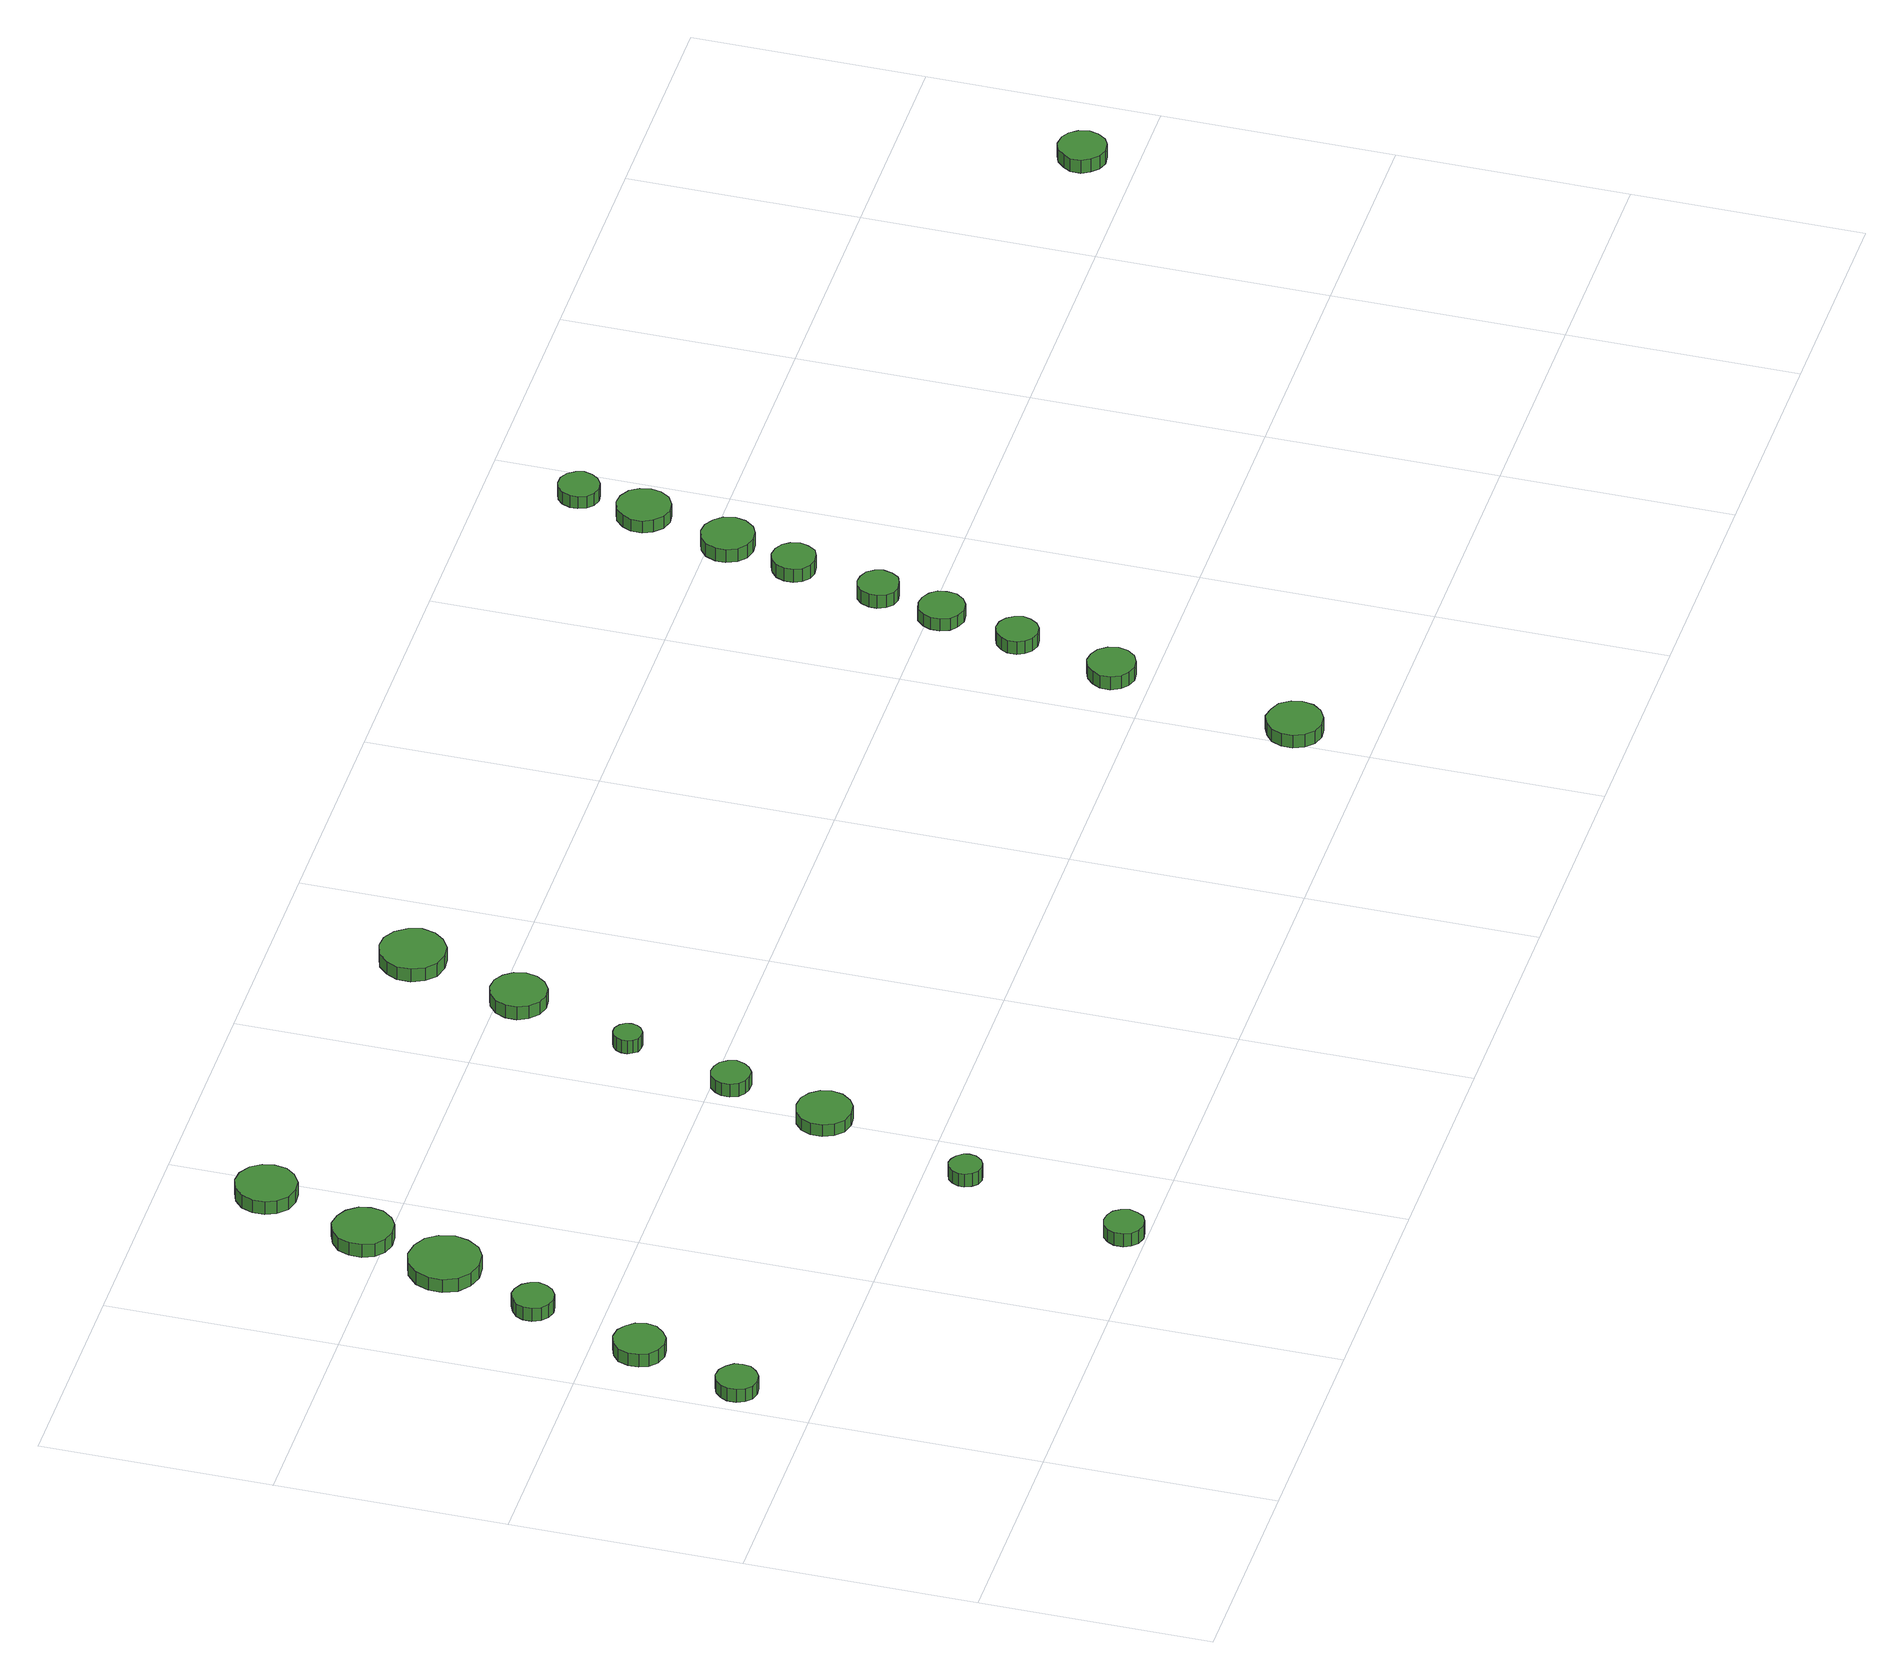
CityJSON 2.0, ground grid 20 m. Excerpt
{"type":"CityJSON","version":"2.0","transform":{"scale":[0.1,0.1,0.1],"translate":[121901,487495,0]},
"CityObjects":{
"tree1":{"type":"SolitaryVegetationObject","attributes":{"function":"something"},"geometry":[{"type":"MultiSurface","lod":"1","boundaries":[[[0,1,2,3,4,5,6,7,8,9,10,11,12,13,14]],[[15,16,17,18,19,20,21,22,23,24,25,26,27,28,29]],[[0,29,28,1]],[[1,28,27,2]],[[2,27,26,3]],[[3,26,25,4]],[[4,25,24,5]],[[5,24,23,6]],[[6,23,22,7]],[[7,22,21,8]],[[8,21,20,9]],[[9,20,19,10]],[[10,19,18,11]],[[11,18,17,12]],[[12,17,16,13]],[[13,16,15,14]],[[14,15,29,0]]]}]},
"tree2":{"type":"SolitaryVegetationObject","attributes":{"function":"something"},"geometry":[{"type":"MultiSurface","lod":"1","boundaries":[[[30,31,32,33,34,35,36,37,38,39,40,41,42,43,44]],[[45,46,47,48,49,50,51,52,53,54,55,56,57,58,59]],[[30,59,58,31]],[[31,58,57,32]],[[32,57,56,33]],[[33,56,55,34]],[[34,55,54,35]],[[35,54,53,36]],[[36,53,52,37]],[[37,52,51,38]],[[38,51,50,39]],[[39,50,49,40]],[[40,49,48,41]],[[41,48,47,42]],[[42,47,46,43]],[[43,46,45,44]],[[44,45,59,30]]]}]},
"tree3":{"type":"SolitaryVegetationObject","attributes":{"function":"something"},"geometry":[{"type":"MultiSurface","lod":"1","boundaries":[[[60,61,62,63,64,65,66,67,68,69,70,71,72,73,74]],[[75,76,77,78,79,80,81,82,83,84,85,86,87,88,89]],[[60,89,88,61]],[[61,88,87,62]],[[62,87,86,63]],[[63,86,85,64]],[[64,85,84,65]],[[65,84,83,66]],[[66,83,82,67]],[[67,82,81,68]],[[68,81,80,69]],[[69,80,79,70]],[[70,79,78,71]],[[71,78,77,72]],[[72,77,76,73]],[[73,76,75,74]],[[74,75,89,60]]]}]},
"tree4":{"type":"SolitaryVegetationObject","attributes":{"function":"something"},"geometry":[{"type":"MultiSurface","lod":"1","boundaries":[[[90,91,92,93,94,95,96,97,98,99,100,101,102,103,104]],[[105,106,107,108,109,110,111,112,113,114,115,116,117,118,119]],[[90,119,118,91]],[[91,118,117,92]],[[92,117,116,93]],[[93,116,115,94]],[[94,115,114,95]],[[95,114,113,96]],[[96,113,112,97]],[[97,112,111,98]],[[98,111,110,99]],[[99,110,109,100]],[[100,109,108,101]],[[101,108,107,102]],[[102,107,106,103]],[[103,106,105,104]],[[104,105,119,90]]]}]},
"tree5":{"type":"SolitaryVegetationObject","attributes":{"function":"something"},"geometry":[{"type":"MultiSurface","lod":"1","boundaries":[[[120,121,122,123,124,125,126,127,128,129,130,131,132,133,134]],[[135,136,137,138,139,140,141,142,143,144,145,146,147,148,149]],[[120,149,148,121]],[[121,148,147,122]],[[122,147,146,123]],[[123,146,145,124]],[[124,145,144,125]],[[125,144,143,126]],[[126,143,142,127]],[[127,142,141,128]],[[128,141,140,129]],[[129,140,139,130]],[[130,139,138,131]],[[131,138,137,132]],[[132,137,136,133]],[[133,136,135,134]],[[134,135,149,120]]]}]},
"tree6":{"type":"SolitaryVegetationObject","attributes":{"function":"something"},"geometry":[{"type":"MultiSurface","lod":"1","boundaries":[[[150,151,152,153,154,155,156,157,158,159,160,161,162,163,164]],[[165,166,167,168,169,170,171,172,173,174,175,176,177,178,179]],[[150,179,178,151]],[[151,178,177,152]],[[152,177,176,153]],[[153,176,175,154]],[[154,175,174,155]],[[155,174,173,156]],[[156,173,172,157]],[[157,172,171,158]],[[158,171,170,159]],[[159,170,169,160]],[[160,169,168,161]],[[161,168,167,162]],[[162,167,166,163]],[[163,166,165,164]],[[164,165,179,150]]]}]},
"tree7":{"type":"SolitaryVegetationObject","attributes":{"function":"something"},"geometry":[{"type":"MultiSurface","lod":"1","boundaries":[[[180,181,182,183,184,185,186,187,188,189,190,191,192,193,194]],[[195,196,197,198,199,200,201,202,203,204,205,206,207,208,209]],[[180,209,208,181]],[[181,208,207,182]],[[182,207,206,183]],[[183,206,205,184]],[[184,205,204,185]],[[185,204,203,186]],[[186,203,202,187]],[[187,202,201,188]],[[188,201,200,189]],[[189,200,199,190]],[[190,199,198,191]],[[191,198,197,192]],[[192,197,196,193]],[[193,196,195,194]],[[194,195,209,180]]]}]},
"tree8":{"type":"SolitaryVegetationObject","attributes":{"function":"something"},"geometry":[{"type":"MultiSurface","lod":"1","boundaries":[[[210,211,212,213,214,215,216,217,218,219,220,221,222,223,224]],[[225,226,227,228,229,230,231,232,233,234,235,236,237,238,239]],[[210,239,238,211]],[[211,238,237,212]],[[212,237,236,213]],[[213,236,235,214]],[[214,235,234,215]],[[215,234,233,216]],[[216,233,232,217]],[[217,232,231,218]],[[218,231,230,219]],[[219,230,229,220]],[[220,229,228,221]],[[221,228,227,222]],[[222,227,226,223]],[[223,226,225,224]],[[224,225,239,210]]]}]},
"tree9":{"type":"SolitaryVegetationObject","attributes":{"function":"something"},"geometry":[{"type":"MultiSurface","lod":"1","boundaries":[[[240,241,242,243,244,245,246,247,248,249,250,251,252,253,254]],[[255,256,257,258,259,260,261,262,263,264,265,266,267,268,269]],[[240,269,268,241]],[[241,268,267,242]],[[242,267,266,243]],[[243,266,265,244]],[[244,265,264,245]],[[245,264,263,246]],[[246,263,262,247]],[[247,262,261,248]],[[248,261,260,249]],[[249,260,259,250]],[[250,259,258,251]],[[251,258,257,252]],[[252,257,256,253]],[[253,256,255,254]],[[254,255,269,240]]]}]},
"tree10":{"type":"SolitaryVegetationObject","attributes":{"function":"something"},"geometry":[{"type":"MultiSurface","lod":"1","boundaries":[[[270,271,272,273,274,275,276,277,278,279,280,281,282,283,284]],[[285,286,287,288,289,290,291,292,293,294,295,296,297,298,299]],[[270,299,298,271]],[[271,298,297,272]],[[272,297,296,273]],[[273,296,295,274]],[[274,295,294,275]],[[275,294,293,276]],[[276,293,292,277]],[[277,292,291,278]],[[278,291,290,279]],[[279,290,289,280]],[[280,289,288,281]],[[281,288,287,282]],[[282,287,286,283]],[[283,286,285,284]],[[284,285,299,270]]]}]},
"tree11":{"type":"SolitaryVegetationObject","attributes":{"function":"something"},"geometry":[{"type":"MultiSurface","lod":"1","boundaries":[[[300,301,302,303,304,305,306,307,308,309,310,311,312,313,314]],[[315,316,317,318,319,320,321,322,323,324,325,326,327,328,329]],[[300,329,328,301]],[[301,328,327,302]],[[302,327,326,303]],[[303,326,325,304]],[[304,325,324,305]],[[305,324,323,306]],[[306,323,322,307]],[[307,322,321,308]],[[308,321,320,309]],[[309,320,319,310]],[[310,319,318,311]],[[311,318,317,312]],[[312,317,316,313]],[[313,316,315,314]],[[314,315,329,300]]]}]},
"tree12":{"type":"SolitaryVegetationObject","attributes":{"function":"something"},"geometry":[{"type":"MultiSurface","lod":"1","boundaries":[[[330,331,332,333,334,335,336,337,338,339,340,341,342,343,344]],[[345,346,347,348,349,350,351,352,353,354,355,356,357,358,359]],[[330,359,358,331]],[[331,358,357,332]],[[332,357,356,333]],[[333,356,355,334]],[[334,355,354,335]],[[335,354,353,336]],[[336,353,352,337]],[[337,352,351,338]],[[338,351,350,339]],[[339,350,349,340]],[[340,349,348,341]],[[341,348,347,342]],[[342,347,346,343]],[[343,346,345,344]],[[344,345,359,330]]]}]},
"tree13":{"type":"SolitaryVegetationObject","attributes":{"function":"something"},"geometry":[{"type":"MultiSurface","lod":"1","boundaries":[[[360,361,362,363,364,365,366,367,368,369,370,371,372,373,374]],[[375,376,377,378,379,380,381,382,383,384,385,386,387,388,389]],[[360,389,388,361]],[[361,388,387,362]],[[362,387,386,363]],[[363,386,385,364]],[[364,385,384,365]],[[365,384,383,366]],[[366,383,382,367]],[[367,382,381,368]],[[368,381,380,369]],[[369,380,379,370]],[[370,379,378,371]],[[371,378,377,372]],[[372,377,376,373]],[[373,376,375,374]],[[374,375,389,360]]]}]},
"tree14":{"type":"SolitaryVegetationObject","attributes":{"function":"something"},"geometry":[{"type":"MultiSurface","lod":"1","boundaries":[[[390,391,392,393,394,395,396,397,398,399,400,401,402,403,404]],[[405,406,407,408,409,410,411,412,413,414,415,416,417,418,419]],[[390,419,418,391]],[[391,418,417,392]],[[392,417,416,393]],[[393,416,415,394]],[[394,415,414,395]],[[395,414,413,396]],[[396,413,412,397]],[[397,412,411,398]],[[398,411,410,399]],[[399,410,409,400]],[[400,409,408,401]],[[401,408,407,402]],[[402,407,406,403]],[[403,406,405,404]],[[404,405,419,390]]]}]},
"tree15":{"type":"SolitaryVegetationObject","attributes":{"function":"something"},"geometry":[{"type":"MultiSurface","lod":"1","boundaries":[[[420,421,422,423,424,425,426,427,428,429,430,431,432,433,434]],[[435,436,437,438,439,440,441,442,443,444,445,446,447,448,449]],[[420,449,448,421]],[[421,448,447,422]],[[422,447,446,423]],[[423,446,445,424]],[[424,445,444,425]],[[425,444,443,426]],[[426,443,442,427]],[[427,442,441,428]],[[428,441,440,429]],[[429,440,439,430]],[[430,439,438,431]],[[431,438,437,432]],[[432,437,436,433]],[[433,436,435,434]],[[434,435,449,420]]]}]},
"tree16":{"type":"SolitaryVegetationObject","attributes":{"function":"something"},"geometry":[{"type":"MultiSurface","lod":"1","boundaries":[[[450,451,452,453,454,455,456,457,458,459,460,461,462,463,464]],[[465,466,467,468,469,470,471,472,473,474,475,476,477,478,479]],[[450,479,478,451]],[[451,478,477,452]],[[452,477,476,453]],[[453,476,475,454]],[[454,475,474,455]],[[455,474,473,456]],[[456,473,472,457]],[[457,472,471,458]],[[458,471,470,459]],[[459,470,469,460]],[[460,469,468,461]],[[461,468,467,462]],[[462,467,466,463]],[[463,466,465,464]],[[464,465,479,450]]]}]},
"tree17":{"type":"SolitaryVegetationObject","attributes":{"function":"something"},"geometry":[{"type":"MultiSurface","lod":"1","boundaries":[[[480,481,482,483,484,485,486,487,488,489,490,491,492,493,494]],[[495,496,497,498,499,500,501,502,503,504,505,506,507,508,509]],[[480,509,508,481]],[[481,508,507,482]],[[482,507,506,483]],[[483,506,505,484]],[[484,505,504,485]],[[485,504,503,486]],[[486,503,502,487]],[[487,502,501,488]],[[488,501,500,489]],[[489,500,499,490]],[[490,499,498,491]],[[491,498,497,492]],[[492,497,496,493]],[[493,496,495,494]],[[494,495,509,480]]]}]},
"tree18":{"type":"SolitaryVegetationObject","attributes":{"function":"something"},"geometry":[{"type":"MultiSurface","lod":"1","boundaries":[[[510,511,512,513,514,515,516,517,518,519,520,521,522,523,524]],[[525,526,527,528,529,530,531,532,533,534,535,536,537,538,539]],[[510,539,538,511]],[[511,538,537,512]],[[512,537,536,513]],[[513,536,535,514]],[[514,535,534,515]],[[515,534,533,516]],[[516,533,532,517]],[[517,532,531,518]],[[518,531,530,519]],[[519,530,529,520]],[[520,529,528,521]],[[521,528,527,522]],[[522,527,526,523]],[[523,526,525,524]],[[524,525,539,510]]]}]},
"tree19":{"type":"SolitaryVegetationObject","attributes":{"function":"something"},"geometry":[{"type":"MultiSurface","lod":"1","boundaries":[[[540,541,542,543,544,545,546,547,548,549,550,551,552,553,554]],[[555,556,557,558,559,560,561,562,563,564,565,566,567,568,569]],[[540,569,568,541]],[[541,568,567,542]],[[542,567,566,543]],[[543,566,565,544]],[[544,565,564,545]],[[545,564,563,546]],[[546,563,562,547]],[[547,562,561,548]],[[548,561,560,549]],[[549,560,559,550]],[[550,559,558,551]],[[551,558,557,552]],[[552,557,556,553]],[[553,556,555,554]],[[554,555,569,540]]]}]},
"tree20":{"type":"SolitaryVegetationObject","attributes":{"function":"something"},"geometry":[{"type":"MultiSurface","lod":"1","boundaries":[[[570,571,572,573,574,575,576,577,578,579,580,581,582,583,584]],[[585,586,587,588,589,590,591,592,593,594,595,596,597,598,599]],[[570,599,598,571]],[[571,598,597,572]],[[572,597,596,573]],[[573,596,595,574]],[[574,595,594,575]],[[575,594,593,576]],[[576,593,592,577]],[[577,592,591,578]],[[578,591,590,579]],[[579,590,589,580]],[[580,589,588,581]],[[581,588,587,582]],[[582,587,586,583]],[[583,586,585,584]],[[584,585,599,570]]]}]},
"tree21":{"type":"SolitaryVegetationObject","attributes":{"function":"something"},"geometry":[{"type":"MultiSurface","lod":"1","boundaries":[[[600,601,602,603,604,605,606,607,608,609,610,611,612,613,614]],[[615,616,617,618,619,620,621,622,623,624,625,626,627,628,629]],[[600,629,628,601]],[[601,628,627,602]],[[602,627,626,603]],[[603,626,625,604]],[[604,625,624,605]],[[605,624,623,606]],[[606,623,622,607]],[[607,622,621,608]],[[608,621,620,609]],[[609,620,619,610]],[[610,619,618,611]],[[611,618,617,612]],[[612,617,616,613]],[[613,616,615,614]],[[614,615,629,600]]]}]},
"tree22":{"type":"SolitaryVegetationObject","attributes":{"function":"something"},"geometry":[{"type":"MultiSurface","lod":"1","boundaries":[[[630,631,632,633,634,635,636,637,638,639,640,641,642,643,644]],[[645,646,647,648,649,650,651,652,653,654,655,656,657,658,659]],[[630,659,658,631]],[[631,658,657,632]],[[632,657,656,633]],[[633,656,655,634]],[[634,655,654,635]],[[635,654,653,636]],[[636,653,652,637]],[[637,652,651,638]],[[638,651,650,639]],[[639,650,649,640]],[[640,649,648,641]],[[641,648,647,642]],[[642,647,646,643]],[[643,646,645,644]],[[644,645,659,630]]]}]},
"tree23":{"type":"SolitaryVegetationObject","attributes":{"function":"something"},"geometry":[{"type":"MultiSurface","lod":"1","boundaries":[[[660,661,662,663,664,665,666,667,668,669,670,671,672,673,674]],[[675,676,677,678,679,680,681,682,683,684,685,686,687,688,689]],[[660,689,688,661]],[[661,688,687,662]],[[662,687,686,663]],[[663,686,685,664]],[[664,685,684,665]],[[665,684,683,666]],[[666,683,682,667]],[[667,682,681,668]],[[668,681,680,669]],[[669,680,679,670]],[[670,679,678,671]],[[671,678,677,672]],[[672,677,676,673]],[[673,676,675,674]],[[674,675,689,660]]]}]}
},
"vertices":[
[44,268,16],[43,275,16],[38,281,16],[32,285,16],[24,286,16],[17,283,16],[12,278,16],[9,272,16],[9,264,16],[12,257,16],[17,252,16],[24,250,16],[32,251,16],[38,255,16],[43,261,16],[43,261,3],[38,255,3],[32,251,3],[24,250,3],[17,252,3],[12,257,3],[9,264,3],[9,272,3],[12,278,3],[17,283,3],[24,286,3],[32,285,3],[38,281,3],[43,275,3],[44,268,3],
[77,359,16],[75,368,16],[69,375,16],[62,380,16],[53,381,16],[44,378,16],[37,372,16],[34,363,16],[34,354,16],[37,346,16],[44,340,16],[53,337,16],[62,338,16],[69,343,16],[75,350,16],[75,350,3],[69,343,3],[62,338,3],[53,337,3],[44,340,3],[37,346,3],[34,354,3],[34,363,3],[37,372,3],[44,378,3],[53,381,3],[62,380,3],[69,375,3],[75,368,3],[77,359,3],
[107,459,16],[105,466,16],[101,472,16],[94,476,16],[87,477,16],[80,474,16],[74,469,16],[71,463,16],[71,455,16],[74,448,16],[80,443,16],[87,441,16],[94,442,16],[101,446,16],[105,452,16],[105,452,3],[101,446,3],[94,442,3],[87,441,3],[80,443,3],[74,448,3],[71,455,3],[71,463,3],[74,469,3],[80,474,3],[87,477,3],[94,476,3],[101,472,3],[105,466,3],[107,459,3],
[149,542,17],[146,555,17],[139,565,17],[128,571,17],[115,573,17],[103,569,17],[93,560,17],[88,548,17],[88,536,17],[93,524,17],[103,516,17],[115,512,17],[128,513,17],[139,519,17],[146,530,17],[146,530,4],[139,519,4],[128,513,4],[115,512,4],[103,516,4],[93,524,4],[88,536,4],[88,548,4],[93,560,4],[103,569,4],[115,573,4],[128,571,4],[139,565,4],[146,555,4],[149,542,4],
[333,19,16],[331,26,16],[327,32,16],[321,35,16],[314,36,16],[307,34,16],[302,29,16],[299,23,16],[299,15,16],[302,9,16],[307,4,16],[314,2,16],[321,3,16],[327,6,16],[331,12,16],[331,12,3],[327,6,3],[321,3,3],[314,2,3],[307,4,3],[302,9,3],[299,15,3],[299,23,3],[302,29,3],[307,34,3],[314,36,3],[321,35,3],[327,32,3],[331,26,3],[333,19,3],
[169,619,16],[167,629,16],[160,638,16],[151,643,16],[140,645,16],[130,641,16],[122,634,16],[118,624,16],[118,613,16],[122,603,16],[130,596,16],[140,593,16],[151,594,16],[160,599,16],[167,608,16],[167,608,3],[160,599,3],[151,594,3],[140,593,3],[130,596,3],[122,603,3],[118,613,3],[118,624,3],[122,634,3],[130,641,3],[140,645,3],[151,643,3],[160,638,3],[167,629,3],[169,619,3],
[204,711,16],[202,721,16],[196,730,16],[186,736,16],[176,737,16],[165,733,16],[157,726,16],[153,716,16],[153,705,16],[157,696,16],[165,688,16],[176,685,16],[186,686,16],[196,692,16],[202,700,16],[202,700,3],[196,692,3],[186,686,3],[176,685,3],[165,688,3],[157,696,3],[153,705,3],[153,716,3],[157,726,3],[165,733,3],[176,737,3],[186,736,3],[196,730,3],[202,721,3],[204,711,3],
[372,166,15],[371,171,15],[367,176,15],[362,179,15],[357,180,15],[351,178,15],[347,174,15],[344,168,15],[344,163,15],[347,157,15],[351,153,15],[357,151,15],[362,152,15],[367,155,15],[371,160,15],[371,160,2],[367,155,2],[362,152,2],[357,151,2],[351,153,2],[347,157,2],[344,163,2],[344,168,2],[347,174,2],[351,178,2],[357,180,2],[362,179,2],[367,176,2],[371,171,2],[372,166,2],
[424,298,16],[422,307,16],[416,315,16],[408,320,16],[398,321,16],[388,318,16],[381,312,16],[377,303,16],[377,293,16],[381,284,16],[388,277,16],[398,274,16],[408,275,16],[416,280,16],[422,288,16],[422,288,4],[416,280,4],[408,275,4],[398,274,4],[388,277,4],[381,284,4],[377,293,4],[377,303,4],[381,312,4],[388,318,4],[398,321,4],[408,320,4],[416,315,4],[422,307,4],[424,298,4],
[443,384,16],[441,391,16],[437,397,16],[431,400,16],[424,401,16],[418,399,16],[413,394,16],[410,388,16],[410,381,16],[413,374,16],[418,370,16],[424,368,16],[431,368,16],[437,372,16],[441,377,16],[441,377,3],[437,372,3],[431,368,3],[424,368,3],[418,370,3],[413,374,3],[410,381,3],[410,388,3],[413,394,3],[418,399,3],[424,401,3],[431,400,3],[437,397,3],[441,391,3],[443,384,3],
[470,481,15],[469,486,15],[466,490,15],[461,493,15],[456,493,15],[451,491,15],[448,488,15],[446,483,15],[446,478,15],[448,474,15],[451,470,15],[456,469,15],[461,469,15],[466,472,15],[469,476,15],[469,476,2],[466,472,2],[461,469,2],[456,469,2],[451,470,2],[448,474,2],[446,478,2],[446,483,2],[448,488,2],[451,491,2],[456,493,2],[461,493,2],[466,490,2],[469,486,2],[470,481,2],
[511,582,17],[509,592,17],[503,600,17],[495,605,17],[485,606,17],[476,603,17],[468,596,17],[464,587,17],[464,577,17],[468,568,17],[476,561,17],[485,558,17],[495,559,17],[503,564,17],[509,572,17],[509,572,4],[503,564,4],[495,559,4],[485,558,4],[476,561,4],[468,568,4],[464,577,4],[464,587,4],[468,596,4],[476,603,4],[485,606,4],[495,605,4],[503,600,4],[509,592,4],[511,582,4],
[548,681,16],[545,692,16],[538,702,16],[528,708,16],[517,709,16],[505,705,16],[497,697,16],[492,687,16],[492,675,16],[497,664,16],[505,656,16],[517,653,16],[528,654,16],[538,660,16],[545,669,16],[545,669,3],[538,660,3],[528,654,3],[517,653,3],[505,656,3],[497,664,3],[492,675,3],[492,687,3],[497,697,3],[505,705,3],[517,709,3],[528,708,3],[538,702,3],[545,692,3],[548,681,3],
[1042,69,15],[1040,78,15],[1034,87,15],[1025,91,15],[1015,93,15],[1006,89,15],[999,83,15],[995,74,15],[995,64,15],[999,55,15],[1006,48,15],[1015,45,15],[1025,46,15],[1034,51,15],[1040,59,15],[1040,59,2],[1034,51,2],[1025,46,2],[1015,45,2],[1006,48,2],[999,55,2],[995,64,2],[995,74,2],[999,83,2],[1006,89,2],[1015,93,2],[1025,91,2],[1034,87,2],[1040,78,2],[1042,69,2],
[1074,234,14],[1072,243,14],[1067,250,14],[1059,254,14],[1051,255,14],[1043,252,14],[1037,246,14],[1033,239,14],[1033,230,14],[1037,222,14],[1043,217,14],[1051,214,14],[1059,215,14],[1067,219,14],[1072,226,14],[1072,226,1],[1067,219,1],[1059,215,1],[1051,214,1],[1043,217,1],[1037,222,1],[1033,230,1],[1033,239,1],[1037,246,1],[1043,252,1],[1051,255,1],[1059,254,1],[1067,250,1],[1072,243,1],[1074,234,1],
[1094,321,14],[1092,328,14],[1088,334,14],[1082,338,14],[1074,339,14],[1067,336,14],[1062,331,14],[1059,325,14],[1059,317,14],[1062,311,14],[1067,306,14],[1074,303,14],[1082,304,14],[1088,308,14],[1092,314,14],[1092,314,1],[1088,308,1],[1082,304,1],[1074,303,1],[1067,306,1],[1062,311,1],[1059,317,1],[1059,325,1],[1062,331,1],[1067,336,1],[1074,339,1],[1082,338,1],[1088,334,1],[1092,328,1],[1094,321,1],
[1110,390,14],[1109,398,14],[1104,404,14],[1097,408,14],[1089,409,14],[1081,407,14],[1075,401,14],[1072,394,14],[1072,386,14],[1075,378,14],[1081,373,14],[1089,370,14],[1097,371,14],[1104,375,14],[1109,382,14],[1109,382,2],[1104,375,2],[1097,371,2],[1089,370,2],[1081,373,2],[1075,378,2],[1072,386,2],[1072,394,2],[1075,401,2],[1081,407,2],[1089,409,2],[1097,408,2],[1104,404,2],[1109,398,2],[1110,390,2],
[1123,448,15],[1121,455,15],[1117,461,15],[1110,464,15],[1103,465,15],[1096,463,15],[1091,458,15],[1088,451,15],[1088,444,15],[1091,437,15],[1096,432,15],[1103,430,15],[1110,431,15],[1117,434,15],[1121,440,15],[1121,440,2],[1117,434,2],[1110,431,2],[1103,430,2],[1096,432,2],[1091,437,2],[1088,444,2],[1088,451,2],[1091,458,2],[1096,463,2],[1103,465,2],[1110,464,2],[1117,461,2],[1121,455,2],[1123,448,2],
[1142,524,14],[1140,532,14],[1136,538,14],[1129,542,14],[1121,543,14],[1114,540,14],[1108,535,14],[1105,528,14],[1105,520,14],[1108,513,14],[1114,508,14],[1121,506,14],[1129,507,14],[1136,510,14],[1140,517,14],[1140,517,1],[1136,510,1],[1129,507,1],[1121,506,1],[1114,508,1],[1108,513,1],[1105,520,1],[1105,528,1],[1108,535,1],[1114,540,1],[1121,543,1],[1129,542,1],[1136,538,1],[1140,532,1],[1142,524,1],
[1160,584,15],[1158,594,15],[1152,601,15],[1144,606,15],[1135,607,15],[1126,604,15],[1119,598,15],[1115,589,15],[1115,580,15],[1119,571,15],[1126,565,15],[1135,562,15],[1144,563,15],[1152,567,15],[1158,575,15],[1158,575,2],[1152,567,2],[1144,563,2],[1135,562,2],[1126,565,2],[1119,571,2],[1115,580,2],[1115,589,2],[1119,598,2],[1126,604,2],[1135,607,2],[1144,606,2],[1152,601,2],[1158,594,2],[1160,584,2],
[1178,661,16],[1176,670,16],[1171,678,16],[1162,683,16],[1153,684,16],[1144,681,16],[1137,674,16],[1133,666,16],[1133,656,16],[1137,648,16],[1144,641,16],[1153,638,16],[1162,639,16],[1171,644,16],[1176,652,16],[1176,652,4],[1171,644,4],[1162,639,4],[1153,638,4],[1144,641,4],[1137,648,4],[1133,656,4],[1133,666,4],[1137,674,4],[1144,681,4],[1153,684,4],[1162,683,4],[1171,678,4],[1176,670,4],[1178,661,4],
[1186,720,16],[1184,727,16],[1180,733,16],[1173,737,16],[1166,737,16],[1159,735,16],[1154,730,16],[1151,723,16],[1151,716,16],[1154,709,16],[1159,704,16],[1166,702,16],[1173,703,16],[1180,707,16],[1184,713,16],[1184,713,4],[1180,707,4],[1173,703,4],[1166,702,4],[1159,704,4],[1154,709,4],[1151,716,4],[1151,723,4],[1154,730,4],[1159,735,4],[1166,737,4],[1173,737,4],[1180,733,4],[1184,727,4],[1186,720,4],
[1733,442,26],[1731,451,26],[1726,458,26],[1719,462,26],[1710,463,26],[1702,460,26],[1696,454,26],[1692,447,26],[1692,438,26],[1696,431,26],[1702,425,26],[1710,422,26],[1719,423,26],[1726,427,26],[1731,434,26],[1731,434,13],[1726,427,13],[1719,423,13],[1710,422,13],[1702,425,13],[1696,431,13],[1692,438,13],[1692,447,13],[1696,454,13],[1702,460,13],[1710,463,13],[1719,462,13],[1726,458,13],[1731,451,13],[1733,442,13]
]}
